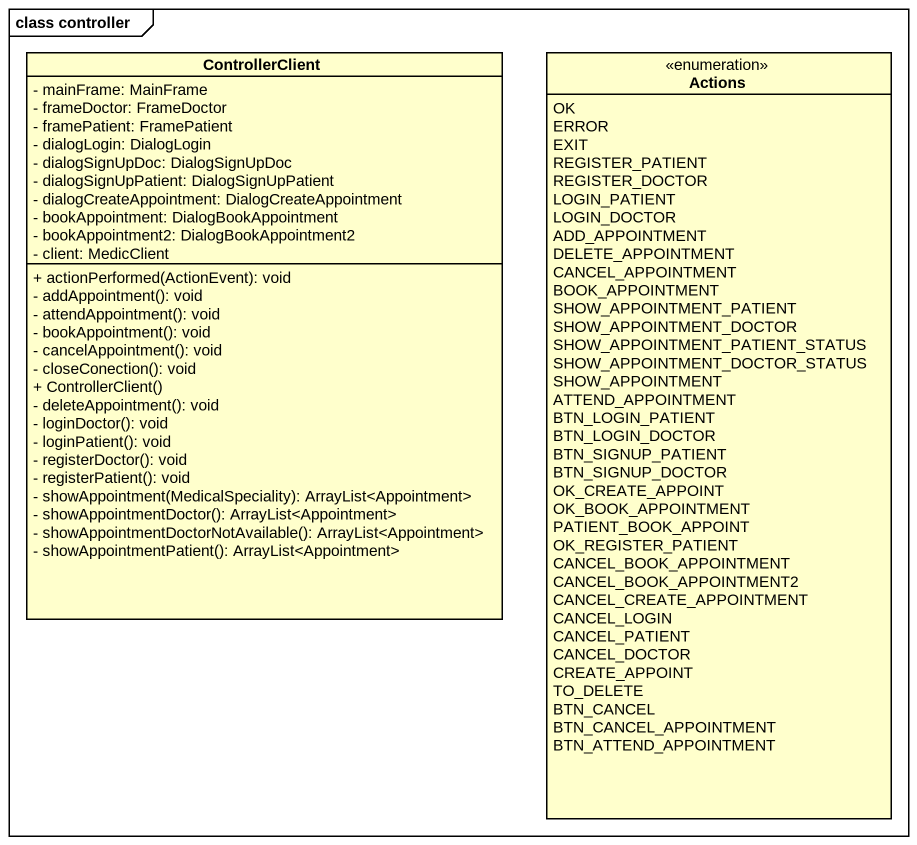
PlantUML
@startuml
mainframe class controller
hide circle
hide empty members
skinparam classAttributeIconSize 0
class ControllerClient {
  - mainFrame: MainFrame
  - frameDoctor: FrameDoctor
  - framePatient: FramePatient
  - dialogLogin: DialogLogin
  - dialogSignUpDoc: DialogSignUpDoc
  - dialogSignUpPatient: DialogSignUpPatient
  - dialogCreateAppointment: DialogCreateAppointment
  - bookAppointment: DialogBookAppointment
  - bookAppointment2: DialogBookAppointment2
  - client: MedicClient
  + actionPerformed(ActionEvent): void
  - addAppointment(): void
  - attendAppointment(): void
  - bookAppointment(): void
  - cancelAppointment(): void
  - closeConection(): void
  + ControllerClient()
  - deleteAppointment(): void
  - loginDoctor(): void
  - loginPatient(): void
  - registerDoctor(): void
  - registerPatient(): void
  - showAppointment(MedicalSpeciality): ArrayList<Appointment>
  - showAppointmentDoctor(): ArrayList<Appointment>
  - showAppointmentDoctorNotAvailable(): ArrayList<Appointment>
  - showAppointmentPatient(): ArrayList<Appointment>
}
enum Actions {
  OK
  ERROR
  EXIT
  REGISTER_PATIENT
  REGISTER_DOCTOR
  LOGIN_PATIENT
  LOGIN_DOCTOR
  ADD_APPOINTMENT
  DELETE_APPOINTMENT
  CANCEL_APPOINTMENT
  BOOK_APPOINTMENT
  SHOW_APPOINTMENT_PATIENT
  SHOW_APPOINTMENT_DOCTOR
  SHOW_APPOINTMENT_PATIENT_STATUS
  SHOW_APPOINTMENT_DOCTOR_STATUS
  SHOW_APPOINTMENT
  ATTEND_APPOINTMENT
  BTN_LOGIN_PATIENT
  BTN_LOGIN_DOCTOR
  BTN_SIGNUP_PATIENT
  BTN_SIGNUP_DOCTOR
  OK_CREATE_APPOINT
  OK_BOOK_APPOINTMENT
  PATIENT_BOOK_APPOINT
  OK_REGISTER_PATIENT
  CANCEL_BOOK_APPOINTMENT
  CANCEL_BOOK_APPOINTMENT2
  CANCEL_CREATE_APPOINTMENT
  CANCEL_LOGIN
  CANCEL_PATIENT
  CANCEL_DOCTOR
  CREATE_APPOINT
  TO_DELETE
  BTN_CANCEL
  BTN_CANCEL_APPOINTMENT
  BTN_ATTEND_APPOINTMENT
}
@enduml
